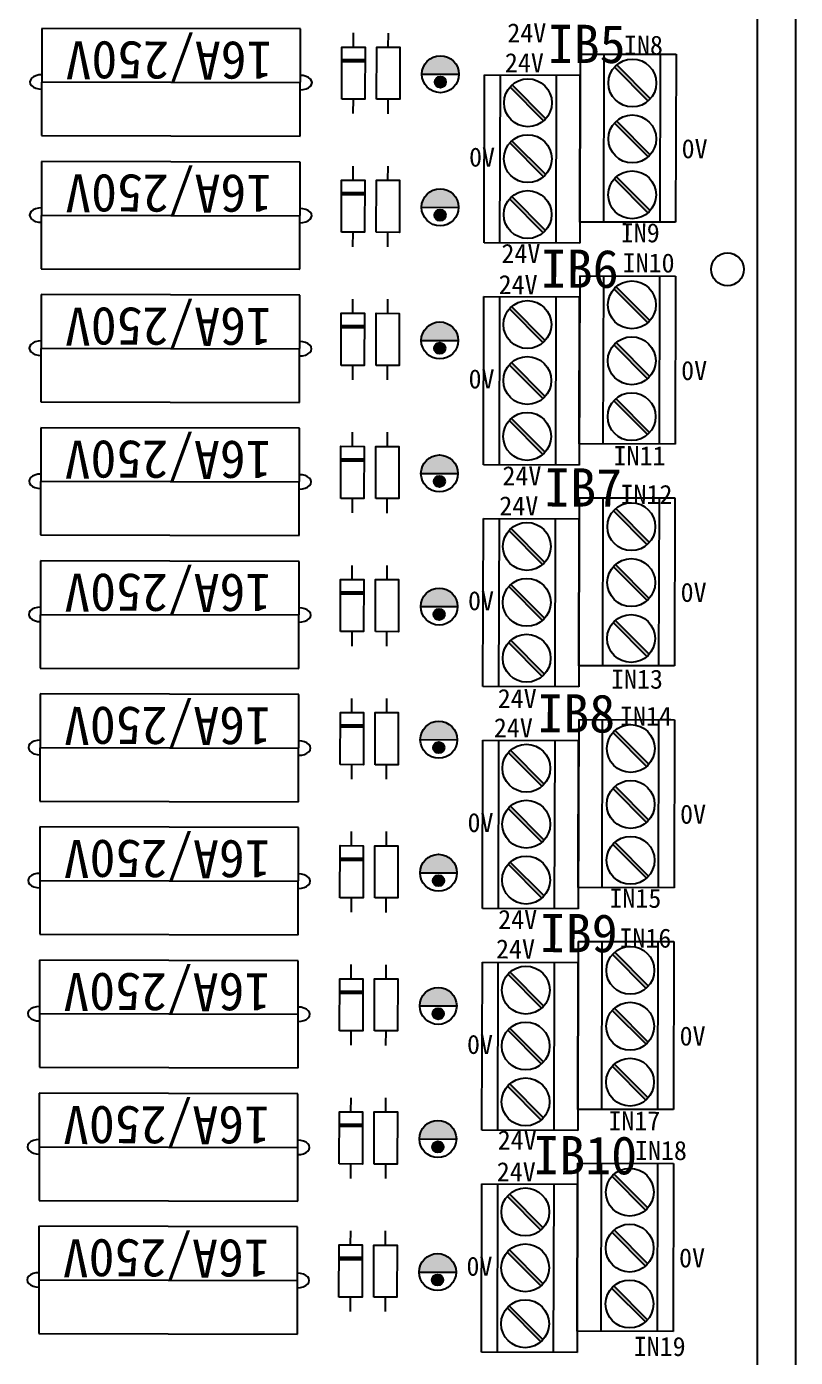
# Model space of a CAD drawing. Header units: millimetres. Extents: x 547 to 2149, y 622 to 1790.
# Drawn here: x 937.33 to 957.47, y 1670.74 to 1705.59 of the extents above; entities that cross this region are included whole.
import ezdxf

# ---------------------------------------------------------------- set-up
doc = ezdxf.new("R2010")
doc.units = ezdxf.units.MM
doc.layers.add('元器件与线路', color=7, linetype='Continuous')
doc.layers.add('英文数字标注', color=3, linetype='Continuous')
doc.styles.add('宋体', font='')
doc.styles.get('宋体').set_extended_font_data('宋体')

msp = doc.modelspace()

# ---------------------------------------------------------------- hatches: boundary and pattern name
at = {"layer": '元器件与线路'}
for points in [[(948.655, 1704.339, 0.414214), (948.172, 1704.824, 0.414214), (947.687, 1704.341)], [(948.17, 1703.987, 1), (948.171, 1704.28, 1)], [(948.647, 1700.854, 0.414214), (948.164, 1701.339, 0.414214), (947.679, 1700.856)], [(948.162, 1700.502, 1), (948.163, 1700.796, 1)], [(948.639, 1697.369, 0.414214), (948.156, 1697.854, 0.414214), (947.671, 1697.371)], [(948.154, 1697.018, 1), (948.155, 1697.311, 1)], [(948.631, 1693.884, 0.414214), (948.148, 1694.37, 0.414214), (947.663, 1693.887)], [(948.146, 1693.533, 1), (948.147, 1693.826, 1)], [(948.623, 1690.4, 0.414214), (948.14, 1690.885, 0.414214), (947.655, 1690.402)], [(948.138, 1690.048, 1), (948.138, 1690.341, 1)], [(948.614, 1686.915, 0.414214), (948.132, 1687.4, 0.414214), (947.646, 1686.917)], [(948.13, 1686.563, 1), (948.13, 1686.856, 1)], [(948.606, 1683.43, 0.414214), (948.123, 1683.915, 0.414214), (947.638, 1683.432)], [(948.121, 1683.078, 1), (948.122, 1683.372, 1)], [(948.598, 1679.945, 0.414214), (948.115, 1680.43, 0.414214), (947.63, 1679.947)], [(948.113, 1679.594, 1), (948.114, 1679.887, 1)], [(948.59, 1676.46, 0.414214), (948.107, 1676.946, 0.414214), (947.622, 1676.463)], [(948.105, 1676.109, 1), (948.106, 1676.402, 1)], [(948.582, 1672.976, 0.414214), (948.099, 1673.461, 0.414214), (947.614, 1672.978)], [(948.097, 1672.624, 1), (948.098, 1672.917, 1)]]:
    msp.add_hatch(color=5, dxfattribs=at).paths.add_polyline_path(points)
at = {"layer": '元器件与线路', "linetype": 'ByBlock', "lineweight": 25}
h = msp.add_hatch(color=4, dxfattribs=at)
h.paths.add_polyline_path([(945.591, 1704.729), (945.59, 1704.673), (945.893, 1704.673), (945.893, 1704.728)])
h.paths.add_polyline_path([(945.893, 1704.728), (945.893, 1704.673), (946.196, 1704.672), (946.196, 1704.727)])
h = msp.add_hatch(color=4, dxfattribs=at)
edge = h.paths.add_edge_path()
edge.add_arc((953.201, 1704.109), 0.627, 490.8277, 498.3805)
edge.add_line((952.732, 1704.526), (953.615, 1703.638))
edge.add_arc((953.201, 1704.109), 0.627, 311.3255, 318.8783)
edge.add_line((953.674, 1703.696), (952.791, 1704.584))
h = msp.add_hatch(color=4, dxfattribs=at)
edge = h.paths.add_edge_path()
edge.add_arc((950.465, 1703.592), 0.627, 670.8277, 678.3805)
edge.add_line((950.933, 1703.175), (950.05, 1704.063))
edge.add_arc((950.465, 1703.592), 0.627, 491.3255, 498.8783)
edge.add_line((949.992, 1704.005), (950.875, 1703.117))
h = msp.add_hatch(color=4, dxfattribs=at)
edge = h.paths.add_edge_path()
edge.add_arc((953.198, 1702.645), 0.627, 490.8277, 498.3805)
edge.add_line((952.729, 1703.062), (953.612, 1702.174))
edge.add_arc((953.198, 1702.645), 0.627, 311.3255, 318.8783)
edge.add_line((953.67, 1702.233), (952.788, 1703.12))
h = msp.add_hatch(color=4, dxfattribs=at)
edge = h.paths.add_edge_path()
edge.add_arc((950.461, 1702.128), 0.627, 670.8277, 678.3805)
edge.add_line((950.93, 1701.712), (950.047, 1702.599))
edge.add_arc((950.461, 1702.128), 0.627, 491.3255, 498.8783)
edge.add_line((949.989, 1702.541), (950.871, 1701.654))
h = msp.add_hatch(color=4, dxfattribs=at)
edge = h.paths.add_edge_path()
edge.add_arc((953.194, 1701.182), 0.627, 490.8277, 498.3805)
edge.add_line((952.725, 1701.598), (953.608, 1700.711))
edge.add_arc((953.194, 1701.182), 0.627, 311.3255, 318.8783)
edge.add_line((953.667, 1700.769), (952.784, 1701.656))
h = msp.add_hatch(color=4, dxfattribs=at)
h.paths.add_polyline_path([(945.582, 1701.244), (945.582, 1701.189), (945.885, 1701.188), (945.885, 1701.243)])
h.paths.add_polyline_path([(945.885, 1701.243), (945.885, 1701.188), (946.188, 1701.187), (946.188, 1701.242)])
h = msp.add_hatch(color=4, dxfattribs=at)
edge = h.paths.add_edge_path()
edge.add_arc((950.458, 1700.665), 0.627, 670.8277, 678.3805)
edge.add_line((950.927, 1700.248), (950.043, 1701.136))
edge.add_arc((950.458, 1700.665), 0.627, 491.3255, 498.8783)
edge.add_line((949.985, 1701.077), (950.868, 1700.19))
h = msp.add_hatch(color=4, dxfattribs=at)
edge = h.paths.add_edge_path()
edge.add_arc((953.188, 1698.301), 0.627, 490.8277, 498.3805)
edge.add_line((952.719, 1698.718), (953.602, 1697.83))
edge.add_arc((953.188, 1698.301), 0.627, 311.3255, 318.8783)
edge.add_line((953.66, 1697.888), (952.777, 1698.776))
h = msp.add_hatch(color=4, dxfattribs=at)
edge = h.paths.add_edge_path()
edge.add_arc((950.451, 1697.784), 0.627, 670.8277, 678.3805)
edge.add_line((950.92, 1697.367), (950.037, 1698.255))
edge.add_arc((950.451, 1697.784), 0.627, 491.3255, 498.8783)
edge.add_line((949.978, 1698.197), (950.861, 1697.309))
h = msp.add_hatch(color=4, dxfattribs=at)
h.paths.add_polyline_path([(945.574, 1697.759), (945.574, 1697.704), (945.877, 1697.703), (945.877, 1697.758)])
h.paths.add_polyline_path([(945.877, 1697.758), (945.877, 1697.703), (946.18, 1697.702), (946.18, 1697.758)])
h = msp.add_hatch(color=4, dxfattribs=at)
edge = h.paths.add_edge_path()
edge.add_arc((953.184, 1696.837), 0.627, 490.8277, 498.3805)
edge.add_line((952.715, 1697.254), (953.598, 1696.366))
edge.add_arc((953.184, 1696.837), 0.627, 311.3255, 318.8783)
edge.add_line((953.657, 1696.425), (952.774, 1697.312))
h = msp.add_hatch(color=4, dxfattribs=at)
edge = h.paths.add_edge_path()
edge.add_arc((950.448, 1696.32), 0.627, 670.8277, 678.3805)
edge.add_line((950.916, 1695.904), (950.033, 1696.791))
edge.add_arc((950.448, 1696.32), 0.627, 491.3255, 498.8783)
edge.add_line((949.975, 1696.733), (950.858, 1695.846))
h = msp.add_hatch(color=4, dxfattribs=at)
edge = h.paths.add_edge_path()
edge.add_arc((953.181, 1695.374), 0.627, 490.8277, 498.3805)
edge.add_line((952.712, 1695.79), (953.595, 1694.903))
edge.add_arc((953.181, 1695.374), 0.627, 311.3255, 318.8783)
edge.add_line((953.653, 1694.961), (952.771, 1695.848))
h = msp.add_hatch(color=4, dxfattribs=at)
edge = h.paths.add_edge_path()
edge.add_arc((950.444, 1694.857), 0.627, 670.8277, 678.3805)
edge.add_line((950.913, 1694.44), (950.03, 1695.328))
edge.add_arc((950.444, 1694.857), 0.627, 491.3255, 498.8783)
edge.add_line((949.972, 1695.269), (950.854, 1694.382))
h = msp.add_hatch(color=4, dxfattribs=at)
h.paths.add_polyline_path([(945.566, 1694.274), (945.566, 1694.219), (945.869, 1694.218), (945.869, 1694.274)])
h.paths.add_polyline_path([(945.869, 1694.274), (945.869, 1694.218), (946.172, 1694.218), (946.172, 1694.273)])
h = msp.add_hatch(color=4, dxfattribs=at)
edge = h.paths.add_edge_path()
edge.add_arc((953.174, 1692.493), 0.627, 490.8277, 498.3805)
edge.add_line((952.705, 1692.91), (953.588, 1692.022))
edge.add_arc((953.174, 1692.493), 0.627, 311.3255, 318.8783)
edge.add_line((953.646, 1692.08), (952.764, 1692.968))
h = msp.add_hatch(color=4, dxfattribs=at)
edge = h.paths.add_edge_path()
edge.add_arc((950.437, 1691.976), 0.627, 670.8277, 678.3805)
edge.add_line((950.906, 1691.559), (950.023, 1692.447))
edge.add_arc((950.437, 1691.976), 0.627, 491.3255, 498.8783)
edge.add_line((949.965, 1692.389), (950.847, 1691.501))
h = msp.add_hatch(color=4, dxfattribs=at)
edge = h.paths.add_edge_path()
edge.add_arc((953.171, 1691.029), 0.627, 490.8277, 498.3805)
edge.add_line((952.702, 1691.446), (953.585, 1690.558))
edge.add_arc((953.171, 1691.029), 0.627, 311.3255, 318.8783)
edge.add_line((953.643, 1690.617), (952.76, 1691.504))
h = msp.add_hatch(color=4, dxfattribs=at)
edge = h.paths.add_edge_path()
edge.add_arc((950.434, 1690.512), 0.627, 670.8277, 678.3805)
edge.add_line((950.903, 1690.096), (950.02, 1690.983))
edge.add_arc((950.434, 1690.512), 0.627, 491.3255, 498.8783)
edge.add_line((949.961, 1690.925), (950.844, 1690.038))
h = msp.add_hatch(color=4, dxfattribs=at)
h.paths.add_polyline_path([(945.558, 1690.789), (945.558, 1690.734), (945.861, 1690.734), (945.861, 1690.789)])
h.paths.add_polyline_path([(945.861, 1690.789), (945.861, 1690.734), (946.164, 1690.733), (946.164, 1690.788)])
h = msp.add_hatch(color=4, dxfattribs=at)
edge = h.paths.add_edge_path()
edge.add_arc((953.167, 1689.566), 0.627, 490.8277, 498.3805)
edge.add_line((952.698, 1689.982), (953.581, 1689.095))
edge.add_arc((953.167, 1689.566), 0.627, 311.3255, 318.8783)
edge.add_line((953.64, 1689.153), (952.757, 1690.04))
h = msp.add_hatch(color=4, dxfattribs=at)
edge = h.paths.add_edge_path()
edge.add_arc((950.431, 1689.049), 0.627, 670.8277, 678.3805)
edge.add_line((950.899, 1688.632), (950.016, 1689.52))
edge.add_arc((950.431, 1689.049), 0.627, 491.3255, 498.8783)
edge.add_line((949.958, 1689.461), (950.841, 1688.574))
h = msp.add_hatch(color=4, dxfattribs=at)
h.paths.add_polyline_path([(945.55, 1687.305), (945.55, 1687.25), (945.853, 1687.249), (945.853, 1687.304)])
h.paths.add_polyline_path([(945.853, 1687.304), (945.853, 1687.249), (946.156, 1687.248), (946.156, 1687.303)])
h = msp.add_hatch(color=4, dxfattribs=at)
edge = h.paths.add_edge_path()
edge.add_arc((953.16, 1686.685), 0.627, 490.8277, 498.3805)
edge.add_line((952.691, 1687.102), (953.575, 1686.214))
edge.add_arc((953.16, 1686.685), 0.627, 311.3255, 318.8783)
edge.add_line((953.633, 1686.272), (952.75, 1687.16))
h = msp.add_hatch(color=4, dxfattribs=at)
edge = h.paths.add_edge_path()
edge.add_arc((950.424, 1686.168), 0.627, 670.8277, 678.3805)
edge.add_line((950.893, 1685.751), (950.01, 1686.639))
edge.add_arc((950.424, 1686.168), 0.627, 491.3255, 498.8783)
edge.add_line((949.951, 1686.581), (950.834, 1685.693))
h = msp.add_hatch(color=4, dxfattribs=at)
edge = h.paths.add_edge_path()
edge.add_arc((953.157, 1685.221), 0.627, 490.8277, 498.3805)
edge.add_line((952.688, 1685.638), (953.571, 1684.75))
edge.add_arc((953.157, 1685.221), 0.627, 311.3255, 318.8783)
edge.add_line((953.629, 1684.809), (952.747, 1685.696))
h = msp.add_hatch(color=4, dxfattribs=at)
edge = h.paths.add_edge_path()
edge.add_arc((950.42, 1684.704), 0.627, 670.8277, 678.3805)
edge.add_line((950.889, 1684.288), (950.006, 1685.175))
edge.add_arc((950.42, 1684.704), 0.627, 491.3255, 498.8783)
edge.add_line((949.948, 1685.117), (950.83, 1684.23))
h = msp.add_hatch(color=4, dxfattribs=at)
edge = h.paths.add_edge_path()
edge.add_arc((953.154, 1683.758), 0.627, 490.8277, 498.3805)
edge.add_line((952.685, 1684.174), (953.568, 1683.287))
edge.add_arc((953.154, 1683.758), 0.627, 311.3255, 318.8783)
edge.add_line((953.626, 1683.345), (952.743, 1684.232))
h = msp.add_hatch(color=4, dxfattribs=at)
h.paths.add_polyline_path([(945.542, 1683.82), (945.542, 1683.765), (945.844, 1683.764), (945.845, 1683.819)])
h.paths.add_polyline_path([(945.845, 1683.819), (945.844, 1683.764), (946.147, 1683.763), (946.147, 1683.818)])
h = msp.add_hatch(color=4, dxfattribs=at)
edge = h.paths.add_edge_path()
edge.add_arc((950.417, 1683.241), 0.627, 670.8277, 678.3805)
edge.add_line((950.886, 1682.824), (950.003, 1683.712))
edge.add_arc((950.417, 1683.241), 0.627, 491.3255, 498.8783)
edge.add_line((949.944, 1683.653), (950.827, 1682.766))
h = msp.add_hatch(color=4, dxfattribs=at)
edge = h.paths.add_edge_path()
edge.add_arc((953.147, 1680.877), 0.627, 490.8277, 498.3805)
edge.add_line((952.678, 1681.294), (953.561, 1680.406))
edge.add_arc((953.147, 1680.877), 0.627, 311.3255, 318.8783)
edge.add_line((953.619, 1680.464), (952.737, 1681.352))
h = msp.add_hatch(color=4, dxfattribs=at)
edge = h.paths.add_edge_path()
edge.add_arc((950.41, 1680.36), 0.627, 670.8277, 678.3805)
edge.add_line((950.879, 1679.943), (949.996, 1680.831))
edge.add_arc((950.41, 1680.36), 0.627, 491.3255, 498.8783)
edge.add_line((949.938, 1680.773), (950.82, 1679.885))
h = msp.add_hatch(color=4, dxfattribs=at)
h.paths.add_polyline_path([(945.533, 1680.335), (945.533, 1680.28), (945.836, 1680.279), (945.836, 1680.334)])
h.paths.add_polyline_path([(945.836, 1680.334), (945.836, 1680.279), (946.139, 1680.279), (946.139, 1680.334)])
h = msp.add_hatch(color=4, dxfattribs=at)
edge = h.paths.add_edge_path()
edge.add_arc((953.143, 1679.413), 0.627, 490.8277, 498.3805)
edge.add_line((952.674, 1679.83), (953.558, 1678.942))
edge.add_arc((953.143, 1679.413), 0.627, 311.3255, 318.8783)
edge.add_line((953.616, 1679.001), (952.733, 1679.888))
h = msp.add_hatch(color=4, dxfattribs=at)
edge = h.paths.add_edge_path()
edge.add_arc((950.407, 1678.896), 0.627, 670.8277, 678.3805)
edge.add_line((950.876, 1678.48), (949.993, 1679.367))
edge.add_arc((950.407, 1678.896), 0.627, 491.3255, 498.8783)
edge.add_line((949.934, 1679.309), (950.817, 1678.422))
h = msp.add_hatch(color=4, dxfattribs=at)
edge = h.paths.add_edge_path()
edge.add_arc((953.14, 1677.95), 0.627, 490.8277, 498.3805)
edge.add_line((952.671, 1678.366), (953.554, 1677.479))
edge.add_arc((953.14, 1677.95), 0.627, 311.3255, 318.8783)
edge.add_line((953.612, 1677.537), (952.73, 1678.424))
h = msp.add_hatch(color=4, dxfattribs=at)
edge = h.paths.add_edge_path()
edge.add_arc((950.403, 1677.433), 0.627, 670.8277, 678.3805)
edge.add_line((950.872, 1677.016), (949.989, 1677.904))
edge.add_arc((950.403, 1677.433), 0.627, 491.3255, 498.8783)
edge.add_line((949.931, 1677.845), (950.813, 1676.958))
h = msp.add_hatch(color=4, dxfattribs=at)
h.paths.add_polyline_path([(945.525, 1676.85), (945.525, 1676.795), (945.828, 1676.794), (945.828, 1676.85)])
h.paths.add_polyline_path([(945.828, 1676.85), (945.828, 1676.794), (946.131, 1676.794), (946.131, 1676.849)])
h = msp.add_hatch(color=4, dxfattribs=at)
edge = h.paths.add_edge_path()
edge.add_arc((953.133, 1675.069), 0.627, 490.8277, 498.3805)
edge.add_line((952.664, 1675.486), (953.547, 1674.598))
edge.add_arc((953.133, 1675.069), 0.627, 311.3255, 318.8783)
edge.add_line((953.606, 1674.657), (952.723, 1675.544))
h = msp.add_hatch(color=4, dxfattribs=at)
edge = h.paths.add_edge_path()
edge.add_arc((950.397, 1674.552), 0.627, 670.8277, 678.3805)
edge.add_line((950.866, 1674.135), (949.982, 1675.023))
edge.add_arc((950.397, 1674.552), 0.627, 491.3255, 498.8783)
edge.add_line((949.924, 1674.965), (950.807, 1674.077))
h = msp.add_hatch(color=4, dxfattribs=at)
edge = h.paths.add_edge_path()
edge.add_arc((953.13, 1673.605), 0.627, 490.8277, 498.3805)
edge.add_line((952.661, 1674.022), (953.544, 1673.134))
edge.add_arc((953.13, 1673.605), 0.627, 311.3255, 318.8783)
edge.add_line((953.602, 1673.193), (952.72, 1674.08))
h = msp.add_hatch(color=4, dxfattribs=at)
edge = h.paths.add_edge_path()
edge.add_arc((950.393, 1673.088), 0.627, 670.8277, 678.3805)
edge.add_line((950.862, 1672.672), (949.979, 1673.56))
edge.add_arc((950.393, 1673.088), 0.627, 491.3255, 498.8783)
edge.add_line((949.921, 1673.501), (950.803, 1672.614))
h = msp.add_hatch(color=4, dxfattribs=at)
h.paths.add_polyline_path([(945.517, 1673.366), (945.517, 1673.31), (945.82, 1673.31), (945.82, 1673.365)])
h.paths.add_polyline_path([(945.82, 1673.365), (945.82, 1673.31), (946.123, 1673.309), (946.123, 1673.364)])
h = msp.add_hatch(color=4, dxfattribs=at)
edge = h.paths.add_edge_path()
edge.add_arc((953.126, 1672.142), 0.627, 490.8277, 498.3805)
edge.add_line((952.657, 1672.558), (953.541, 1671.671))
edge.add_arc((953.126, 1672.142), 0.627, 311.3255, 318.8783)
edge.add_line((953.599, 1671.729), (952.716, 1672.616))
h = msp.add_hatch(color=4, dxfattribs=at)
edge = h.paths.add_edge_path()
edge.add_arc((950.39, 1671.625), 0.627, 670.8277, 678.3805)
edge.add_line((950.859, 1671.208), (949.976, 1672.096))
edge.add_arc((950.39, 1671.625), 0.627, 491.3255, 498.8783)
edge.add_line((949.917, 1672.037), (950.8, 1671.15))

# ---------------------------------------------------------------- linework, layer by layer
at = {"layer": '元器件与线路'}
for p, q in [((956.471, 1745.915), (956.471, 1668.415)), ((957.471, 1745.915), (957.471, 1668.415)), ((944.505, 1705.524), (937.729, 1705.54)), ((937.726, 1704.136), (944.502, 1704.12)), ((937.723, 1702.733), (944.499, 1702.717)), ((944.497, 1702.039), (937.721, 1702.055)), ((937.718, 1700.651), (944.494, 1700.636)), ((937.715, 1699.248), (944.491, 1699.232)), ((944.489, 1698.554), (937.713, 1698.57)), ((937.71, 1697.167), (944.486, 1697.151)), ((937.706, 1695.763), (944.482, 1695.747)), ((944.481, 1695.07), (937.705, 1695.085)), ((937.702, 1693.682), (944.478, 1693.666)), ((937.698, 1692.278), (944.474, 1692.262)), ((944.473, 1691.585), (937.697, 1691.601)), ((937.693, 1690.197), (944.469, 1690.181)), ((937.69, 1688.793), (944.466, 1688.778)), ((944.465, 1688.1), (937.689, 1688.116)), ((937.685, 1686.712), (944.461, 1686.696)), ((937.682, 1685.309), (944.458, 1685.293)), ((944.456, 1684.615), (937.68, 1684.631)), ((937.677, 1683.227), (944.453, 1683.212)), ((937.674, 1681.824), (944.45, 1681.808)), ((944.448, 1681.13), (937.672, 1681.146)), ((937.669, 1679.743), (944.445, 1679.727)), ((937.666, 1678.339), (944.442, 1678.323)), ((944.44, 1677.646), (937.664, 1677.661)), ((937.661, 1676.258), (944.437, 1676.242)), ((937.658, 1674.854), (944.434, 1674.838)), ((944.432, 1674.161), (937.656, 1674.177)), ((937.653, 1672.773), (944.429, 1672.757)), ((937.649, 1671.37), (944.425, 1671.354))]:
    msp.add_line(p, q, dxfattribs=at)
at = {"layer": '元器件与线路', "color": 7}
for p, q in [((937.729, 1705.54), (937.723, 1702.733)), ((944.499, 1702.717), (944.505, 1705.524)), ((947.687, 1704.341), (948.655, 1704.339)), ((937.721, 1702.055), (937.715, 1699.248)), ((944.491, 1699.232), (944.497, 1702.039)), ((947.679, 1700.856), (948.647, 1700.854)), ((937.713, 1698.57), (937.706, 1695.763)), ((944.482, 1695.747), (944.489, 1698.554)), ((947.671, 1697.371), (948.639, 1697.369)), ((937.705, 1695.085), (937.698, 1692.278)), ((944.474, 1692.262), (944.481, 1695.07)), ((947.663, 1693.887), (948.631, 1693.884)), ((937.697, 1691.601), (937.69, 1688.793)), ((944.466, 1688.778), (944.473, 1691.585)), ((947.655, 1690.402), (948.623, 1690.4)), ((937.689, 1688.116), (937.682, 1685.309)), ((944.458, 1685.293), (944.465, 1688.1)), ((947.646, 1686.917), (948.614, 1686.915)), ((937.68, 1684.631), (937.674, 1681.824)), ((944.45, 1681.808), (944.456, 1684.615)), ((947.638, 1683.432), (948.606, 1683.43)), ((937.672, 1681.146), (937.666, 1678.339)), ((944.442, 1678.323), (944.448, 1681.13)), ((947.63, 1679.947), (948.598, 1679.945)), ((937.664, 1677.661), (937.658, 1674.854)), ((944.434, 1674.838), (944.44, 1677.646)), ((947.622, 1676.463), (948.59, 1676.46)), ((937.656, 1674.177), (937.649, 1671.37)), ((944.425, 1671.354), (944.432, 1674.161)), ((947.614, 1672.978), (948.582, 1672.976))]:
    msp.add_line(p, q, dxfattribs=at)
at = {"layer": '元器件与线路', "color": 4, "linetype": 'ByBlock', "lineweight": 25}
for p, q in [((945.894, 1705.051), (945.895, 1705.42)), ((946.807, 1705.048), (946.808, 1705.418)), ((945.591, 1704.729), (946.196, 1704.727)), ((952.732, 1704.526), (953.615, 1703.638)), ((952.791, 1704.584), (953.674, 1703.696)), ((950.875, 1703.117), (949.992, 1704.005)), ((950.933, 1703.175), (950.05, 1704.063)), ((945.89, 1703.307), (945.891, 1703.686)), ((946.803, 1703.305), (946.804, 1703.684)), ((952.788, 1703.12), (953.67, 1702.233)), ((952.729, 1703.062), (953.612, 1702.174)), ((950.871, 1701.654), (949.989, 1702.541)), ((950.93, 1701.712), (950.047, 1702.599)), ((945.886, 1701.566), (945.887, 1701.935)), ((946.799, 1701.564), (946.8, 1701.933)), ((952.725, 1701.598), (953.608, 1700.711)), ((952.784, 1701.656), (953.667, 1700.769)), ((945.582, 1701.244), (946.188, 1701.242)), ((950.868, 1700.19), (949.985, 1701.077)), ((950.927, 1700.248), (950.043, 1701.136)), ((945.882, 1699.822), (945.883, 1700.201)), ((946.795, 1699.82), (946.796, 1700.199)), ((952.719, 1698.718), (953.602, 1697.83)), ((952.777, 1698.776), (953.66, 1697.888)), ((945.878, 1698.081), (945.879, 1698.451)), ((946.791, 1698.079), (946.792, 1698.448)), ((950.861, 1697.309), (949.978, 1698.197)), ((950.92, 1697.367), (950.037, 1698.255)), ((945.574, 1697.759), (946.18, 1697.758)), ((952.715, 1697.254), (953.598, 1696.366)), ((952.774, 1697.312), (953.657, 1696.425)), ((945.874, 1696.338), (945.875, 1696.717)), ((946.787, 1696.336), (946.788, 1696.714)), ((950.858, 1695.846), (949.975, 1696.733)), ((950.916, 1695.904), (950.033, 1696.791)), ((952.712, 1695.79), (953.595, 1694.903)), ((952.771, 1695.848), (953.653, 1694.961)), ((950.854, 1694.382), (949.972, 1695.269)), ((950.913, 1694.44), (950.03, 1695.328)), ((945.87, 1694.596), (945.871, 1694.966)), ((946.783, 1694.594), (946.784, 1694.964)), ((945.566, 1694.274), (946.172, 1694.273)), ((945.866, 1692.853), (945.867, 1693.232)), ((946.779, 1692.851), (946.78, 1693.23)), ((952.764, 1692.968), (953.646, 1692.08)), ((952.705, 1692.91), (953.588, 1692.022)), ((950.847, 1691.501), (949.965, 1692.389)), ((950.906, 1691.559), (950.023, 1692.447)), ((945.862, 1691.111), (945.862, 1691.481)), ((946.775, 1691.109), (946.776, 1691.479)), ((952.702, 1691.446), (953.585, 1690.558)), ((952.76, 1691.504), (953.643, 1690.617)), ((950.844, 1690.038), (949.961, 1690.925)), ((950.903, 1690.096), (950.02, 1690.983)), ((945.558, 1690.789), (946.164, 1690.788)), ((952.698, 1689.982), (953.581, 1689.095)), ((952.757, 1690.04), (953.64, 1689.153)), ((945.858, 1689.368), (945.858, 1689.747)), ((946.771, 1689.366), (946.771, 1689.745)), ((950.899, 1688.632), (950.016, 1689.52)), ((950.841, 1688.574), (949.958, 1689.461)), ((945.853, 1687.627), (945.854, 1687.996)), ((946.767, 1687.624), (946.767, 1687.994)), ((945.55, 1687.305), (946.156, 1687.303)), ((952.691, 1687.102), (953.575, 1686.214)), ((952.75, 1687.16), (953.633, 1686.272)), ((950.834, 1685.693), (949.951, 1686.581)), ((950.893, 1685.751), (950.01, 1686.639)), ((945.849, 1685.883), (945.85, 1686.262)), ((946.762, 1685.881), (946.763, 1686.26)), ((952.747, 1685.696), (953.629, 1684.809)), ((952.688, 1685.638), (953.571, 1684.75)), ((950.83, 1684.23), (949.948, 1685.117)), ((950.889, 1684.288), (950.006, 1685.175)), ((945.845, 1684.142), (945.846, 1684.511)), ((946.758, 1684.14), (946.759, 1684.509)), ((952.685, 1684.174), (953.568, 1683.287)), ((952.743, 1684.232), (953.626, 1683.345)), ((945.542, 1683.82), (946.147, 1683.818)), ((950.827, 1682.766), (949.944, 1683.653)), ((950.886, 1682.824), (950.003, 1683.712)), ((945.841, 1682.398), (945.842, 1682.777)), ((946.754, 1682.396), (946.755, 1682.775)), ((952.678, 1681.294), (953.561, 1680.406)), ((952.737, 1681.352), (953.619, 1680.464)), ((945.837, 1680.657), (945.838, 1681.027)), ((946.75, 1680.655), (946.751, 1681.024)), ((950.82, 1679.885), (949.938, 1680.773)), ((950.879, 1679.943), (949.996, 1680.831)), ((945.533, 1680.335), (946.139, 1680.334)), ((952.674, 1679.83), (953.558, 1678.942)), ((952.733, 1679.888), (953.616, 1679.001)), ((945.833, 1678.914), (945.834, 1679.293)), ((946.746, 1678.912), (946.747, 1679.291)), ((950.817, 1678.422), (949.934, 1679.309)), ((950.876, 1678.48), (949.993, 1679.367)), ((952.671, 1678.366), (953.554, 1677.479)), ((952.73, 1678.424), (953.612, 1677.537)), ((950.813, 1676.958), (949.931, 1677.845)), ((950.872, 1677.016), (949.989, 1677.904)), ((945.829, 1677.172), (945.83, 1677.542)), ((946.742, 1677.17), (946.743, 1677.54)), ((945.525, 1676.85), (946.131, 1676.849)), ((945.825, 1675.429), (945.826, 1675.808)), ((946.738, 1675.427), (946.739, 1675.806)), ((952.664, 1675.486), (953.547, 1674.598)), ((952.723, 1675.544), (953.606, 1674.657)), ((950.807, 1674.077), (949.924, 1674.965)), ((950.866, 1674.135), (949.982, 1675.023)), ((945.821, 1673.687), (945.822, 1674.057)), ((946.734, 1673.685), (946.735, 1674.055)), ((952.661, 1674.022), (953.544, 1673.134)), ((952.72, 1674.08), (953.602, 1673.193)), ((950.803, 1672.614), (949.921, 1673.501)), ((950.862, 1672.672), (949.979, 1673.56)), ((945.517, 1673.366), (946.123, 1673.364)), ((952.657, 1672.558), (953.541, 1671.671)), ((952.716, 1672.616), (953.599, 1671.729)), ((945.817, 1671.944), (945.818, 1672.323)), ((946.73, 1671.942), (946.731, 1672.321)), ((950.859, 1671.208), (949.976, 1672.096)), ((950.8, 1671.15), (949.917, 1672.037))]:
    msp.add_line(p, q, dxfattribs=at)
at = {"layer": '元器件与线路', "color": 4}
for p, q in [((951.835, 1704.868), (951.824, 1699.915)), ((951.835, 1704.868), (954.344, 1704.863)), ((952.452, 1700.467), (952.462, 1704.867)), ((953.926, 1704.863), (953.916, 1700.463)), ((954.344, 1704.863), (954.334, 1700.462)), ((949.315, 1699.921), (949.325, 1704.324)), ((949.325, 1704.324), (951.834, 1704.318)), ((949.733, 1699.92), (949.743, 1704.323)), ((951.207, 1704.319), (951.196, 1699.916)), ((951.825, 1700.468), (951.834, 1704.318)), ((954.334, 1700.462), (951.825, 1700.468)), ((951.824, 1699.915), (949.315, 1699.921)), ((951.822, 1699.06), (951.81, 1694.107)), ((951.822, 1699.06), (954.331, 1699.055)), ((952.439, 1694.659), (952.449, 1699.059)), ((953.912, 1699.056), (953.902, 1694.655)), ((954.331, 1699.055), (954.32, 1694.654)), ((949.301, 1694.113), (949.311, 1698.516)), ((949.311, 1698.516), (951.82, 1698.51)), ((949.719, 1694.112), (949.729, 1698.515)), ((951.193, 1698.511), (951.183, 1694.108)), ((951.811, 1694.66), (951.82, 1698.51)), ((954.32, 1694.654), (951.811, 1694.66)), ((951.81, 1694.107), (949.301, 1694.113)), ((951.808, 1693.252), (951.796, 1688.299)), ((951.808, 1693.252), (954.317, 1693.247)), ((952.425, 1688.851), (952.435, 1693.251)), ((953.899, 1693.248), (953.889, 1688.847)), ((954.317, 1693.247), (954.307, 1688.846)), ((949.287, 1688.305), (949.298, 1692.708)), ((949.298, 1692.708), (951.807, 1692.702)), ((949.706, 1688.304), (949.716, 1692.707)), ((951.179, 1692.703), (951.169, 1688.3)), ((951.798, 1688.852), (951.807, 1692.702)), ((954.307, 1688.846), (951.798, 1688.852)), ((951.796, 1688.299), (949.287, 1688.305)), ((951.794, 1687.444), (951.783, 1682.491)), ((951.794, 1687.444), (954.304, 1687.439)), ((952.411, 1683.043), (952.422, 1687.443)), ((953.885, 1687.44), (953.875, 1683.039)), ((954.304, 1687.439), (954.293, 1683.038)), ((949.274, 1682.497), (949.284, 1686.9)), ((949.284, 1686.9), (951.793, 1686.894)), ((949.692, 1682.496), (949.702, 1686.899)), ((951.166, 1686.895), (951.156, 1682.492)), ((951.784, 1683.044), (951.793, 1686.894)), ((954.293, 1683.038), (951.784, 1683.044)), ((951.783, 1682.491), (949.274, 1682.497)), ((951.781, 1681.636), (951.769, 1676.683)), ((951.781, 1681.636), (954.29, 1681.631)), ((952.398, 1677.235), (952.408, 1681.635)), ((953.872, 1681.632), (953.861, 1677.231)), ((954.29, 1681.631), (954.28, 1677.23)), ((949.26, 1676.689), (949.271, 1681.092)), ((949.271, 1681.092), (951.78, 1681.086)), ((949.678, 1676.688), (949.689, 1681.091)), ((951.152, 1681.087), (951.142, 1676.684)), ((951.771, 1677.236), (951.78, 1681.086)), ((954.28, 1677.23), (951.771, 1677.236)), ((951.769, 1676.683), (949.26, 1676.689)), ((951.767, 1675.828), (951.756, 1670.875)), ((951.767, 1675.828), (954.276, 1675.823)), ((952.384, 1671.427), (952.395, 1675.827)), ((953.858, 1675.824), (953.848, 1671.423)), ((954.276, 1675.823), (954.266, 1671.422)), ((949.247, 1670.881), (949.257, 1675.284)), ((949.257, 1675.284), (951.766, 1675.278)), ((949.665, 1670.88), (949.675, 1675.283)), ((951.139, 1675.279), (951.128, 1670.876)), ((951.757, 1671.428), (951.766, 1675.278)), ((954.266, 1671.422), (951.757, 1671.428)), ((951.756, 1670.875), (949.247, 1670.881))]:
    msp.add_line(p, q, dxfattribs=at)
at = {"layer": '元器件与线路', "color": 4, "linetype": 'ByBlock', "lineweight": 25}
for points in [[(945.588, 1703.687), (945.591, 1705.051), (946.197, 1705.05), (946.194, 1703.686)], [(946.501, 1703.685), (946.504, 1705.049), (947.11, 1705.048), (947.107, 1703.683)], [(945.59, 1704.673), (945.59, 1704.673), (946.196, 1704.672), (946.196, 1704.672)], [(945.58, 1700.202), (945.583, 1701.566), (946.189, 1701.565), (946.186, 1700.201)], [(946.493, 1700.2), (946.496, 1701.564), (947.102, 1701.563), (947.099, 1700.199)], [(945.582, 1701.189), (945.582, 1701.189), (946.188, 1701.187), (946.188, 1701.187)], [(945.572, 1696.717), (945.575, 1698.082), (946.181, 1698.08), (946.178, 1696.716)], [(946.485, 1696.715), (946.488, 1698.08), (947.094, 1698.078), (947.091, 1696.714)], [(945.574, 1697.704), (945.574, 1697.704), (946.18, 1697.702), (946.18, 1697.702)], [(945.564, 1693.233), (945.567, 1694.597), (946.173, 1694.595), (946.169, 1693.231)], [(946.477, 1693.23), (946.48, 1694.595), (947.086, 1694.593), (947.083, 1693.229)], [(945.566, 1694.219), (945.566, 1694.219), (946.172, 1694.218), (946.172, 1694.218)], [(945.555, 1689.748), (945.559, 1691.112), (946.165, 1691.111), (946.161, 1689.746)], [(946.469, 1689.746), (946.472, 1691.11), (947.078, 1691.109), (947.074, 1689.744)], [(945.558, 1690.734), (945.558, 1690.734), (946.164, 1690.733), (946.164, 1690.733)], [(945.547, 1686.263), (945.551, 1687.627), (946.156, 1687.626), (946.153, 1686.262)], [(946.46, 1686.261), (946.464, 1687.625), (947.069, 1687.624), (947.066, 1686.259)], [(945.55, 1687.25), (945.55, 1687.25), (946.156, 1687.248), (946.156, 1687.248)], [(945.539, 1682.778), (945.542, 1684.143), (946.148, 1684.141), (946.145, 1682.777)], [(946.452, 1682.776), (946.455, 1684.14), (947.061, 1684.139), (947.058, 1682.775)], [(945.542, 1683.765), (945.542, 1683.765), (946.147, 1683.763), (946.147, 1683.763)], [(945.531, 1679.293), (945.534, 1680.658), (946.14, 1680.656), (946.137, 1679.292)], [(946.444, 1679.291), (946.447, 1680.656), (947.053, 1680.654), (947.05, 1679.29)], [(945.533, 1680.28), (945.533, 1680.28), (946.139, 1680.279), (946.139, 1680.279)], [(945.523, 1675.809), (945.526, 1677.173), (946.132, 1677.172), (946.129, 1675.807)], [(946.436, 1675.806), (946.439, 1677.171), (947.045, 1677.169), (947.042, 1675.805)], [(945.525, 1676.795), (945.525, 1676.795), (946.131, 1676.794), (946.131, 1676.794)], [(945.515, 1672.324), (945.518, 1673.688), (946.124, 1673.687), (946.121, 1672.322)], [(946.428, 1672.322), (946.431, 1673.686), (947.037, 1673.685), (947.034, 1672.32)], [(945.517, 1673.31), (945.517, 1673.31), (946.123, 1673.309), (946.123, 1673.309)]]:
    msp.add_lwpolyline(points, close=True, dxfattribs=at)
at = {"layer": '元器件与线路', "color": 7}
for centre in [(948.171, 1704.34), (948.163, 1700.855), (948.155, 1697.37), (948.147, 1693.886), (948.139, 1690.401), (948.13, 1686.916), (948.122, 1683.431), (948.114, 1679.946), (948.106, 1676.462), (948.098, 1672.977)]:
    msp.add_circle(centre, 0.484, dxfattribs=at)
at = {"layer": '元器件与线路', "color": 4, "linetype": 'ByBlock', "lineweight": 25}
for centre in [(953.201, 1704.109), (950.465, 1703.592), (953.198, 1702.645), (950.461, 1702.128), (953.194, 1701.182), (950.458, 1700.665), (953.188, 1698.301), (950.451, 1697.784), (953.184, 1696.837), (950.448, 1696.32), (953.181, 1695.374), (950.444, 1694.857), (953.174, 1692.493), (950.437, 1691.976), (953.171, 1691.029), (950.434, 1690.512), (953.167, 1689.566), (950.431, 1689.049), (953.16, 1686.685), (950.424, 1686.168), (953.157, 1685.221), (950.42, 1684.704), (953.154, 1683.758), (950.417, 1683.241), (953.147, 1680.877), (950.41, 1680.36), (953.143, 1679.413), (950.407, 1678.896), (953.14, 1677.95), (950.403, 1677.433), (953.133, 1675.069), (950.397, 1674.552), (953.13, 1673.605), (950.393, 1673.088), (953.126, 1672.142), (950.39, 1671.625)]:
    msp.add_circle(centre, 0.627, dxfattribs=at)
at = {"layer": '元器件与线路'}
for centre, radius in [((948.171, 1704.134), 0.147), ((948.163, 1700.649), 0.147), ((955.692, 1699.231), 0.43), ((948.154, 1697.164), 0.147), ((948.146, 1693.679), 0.147), ((948.138, 1690.195), 0.147), ((948.13, 1686.71), 0.147), ((948.122, 1683.225), 0.147), ((948.114, 1679.74), 0.147), ((948.106, 1676.255), 0.147), ((948.097, 1672.771), 0.147)]:
    msp.add_circle(centre, radius, dxfattribs=at)
at = {"layer": '元器件与线路', "color": 7, "linetype": 'ByBlock', "lineweight": 25}
for centre, major_axis in [((937.726, 1704.136), (-0.307, 0.001)), ((944.502, 1704.12), (0.307, -0.001)), ((937.718, 1700.651), (-0.307, 0.001)), ((944.494, 1700.636), (0.307, -0.001)), ((937.71, 1697.166), (-0.307, 0.001)), ((944.486, 1697.151), (0.307, -0.001)), ((937.702, 1693.681), (-0.307, 0.001)), ((944.478, 1693.666), (0.307, -0.001)), ((937.693, 1690.197), (-0.307, 0.001)), ((944.469, 1690.181), (0.307, -0.001)), ((937.685, 1686.712), (-0.307, 0.001)), ((944.461, 1686.696), (0.307, -0.001)), ((937.677, 1683.227), (-0.307, 0.001)), ((944.453, 1683.212), (0.307, -0.001)), ((937.669, 1679.742), (-0.307, 0.001)), ((944.445, 1679.727), (0.307, -0.001)), ((937.661, 1676.257), (-0.307, 0.001)), ((944.437, 1676.242), (0.307, -0.001)), ((937.653, 1672.773), (-0.307, 0.001)), ((944.429, 1672.757), (0.307, -0.001))]:
    msp.add_ellipse(centre, major_axis=major_axis, ratio=0.615393, start_param=4.702219, end_param=7.864152, dxfattribs=at)

# ---------------------------------------------------------------- texts
at = {"layer": '英文数字标注', "attachment_point": 1, "rotation": 359.8661, "style": '宋体'}
for s, insert, char_height, width in [('\\pt0.006765;24V', (949.925, 1705.672), 0.5, 0.70571), ('IB5', (950.984, 1705.636), 1, 0.9669), ('\\pt0.006765;IN8', (952.981, 1705.352), 0.5, 0.70571), ('\\pt0.006765;24V', (949.861, 1704.891), 0.5, 0.70571), ('\\pt0.006765;0V', (948.923, 1702.422), 0.5, 0.70571), ('\\pt0.006765;0V', (954.492, 1702.64), 0.5, 0.70571), ('\\pt0.006765;IN9', (952.898, 1700.44), 0.5, 0.70571), ('\\pt0.006765;24V', (949.771, 1699.898), 0.5, 0.70571), ('IB6', (950.802, 1699.75), 1, 0.9669), ('\\pt0.006765;IN10', (952.946, 1699.651), 0.5, 0.70571), ('\\pt0.006765;24V', (949.698, 1699.082), 0.5, 0.70571), ('\\pt0.006765;0V', (954.479, 1696.833), 0.5, 0.70571), ('\\pt0.006765;0V', (948.91, 1696.614), 0.5, 0.70571), ('\\pt0.01347;{\\H0.5023x;IN1\\H0.9999x;1}', (952.708, 1694.603), 0.9955, 0.70571), ('\\pt0.006765;24V', (949.797, 1694.077), 0.5, 0.70571), ('IB7', (950.891, 1694.022), 1, 0.9669), ('\\pt0.006765;IN12', (952.89, 1693.59), 0.5, 0.70571), ('\\pt0.006765;24V', (949.716, 1693.289), 0.5, 0.70571), ('\\pt0.006765;0V', (954.465, 1691.025), 0.5, 0.70571), ('\\pt0.006765;0V', (948.896, 1690.806), 0.5, 0.70571), ('\\pt0.006765;IN13', (952.642, 1688.754), 0.5, 0.70571), ('\\pt0.006765;24V', (949.674, 1688.244), 0.5, 0.70571), ('IB8', (950.711, 1688.107), 1, 0.9669), ('\\pt0.006765;IN14', (952.876, 1687.782), 0.5, 0.70571), ('\\pt0.006765;24V', (949.572, 1687.478), 0.5, 0.70571), ('\\pt0.006765;0V', (948.883, 1684.998), 0.5, 0.70571), ('\\pt0.006765;0V', (954.451, 1685.217), 0.5, 0.70571), ('\\pt0.006765;IN15', (952.6, 1683.017), 0.5, 0.70571), ('\\pt0.006765;24V', (949.686, 1682.461), 0.5, 0.70571), ('IB9', (950.776, 1682.354), 1, 0.9669), ('\\pt0.006765;IN16', (952.862, 1681.974), 0.5, 0.70571), ('\\pt0.006765;24V', (949.629, 1681.688), 0.5, 0.70571), ('\\pt0.006765;0V', (954.438, 1679.409), 0.5, 0.70571), ('\\pt0.006765;0V', (948.869, 1679.19), 0.5, 0.70571), ('\\pt0.006765;IN17', (952.573, 1677.19), 0.5, 0.70571), ('\\pt0.006765;24V', (949.674, 1676.685), 0.5, 0.70571), ('IB10', (950.605, 1676.541), 1, 0.9669), ('\\pt0.02449;IN18', (953.269, 1676.413), 0.5, 0.70571), ('\\pt0.006765;24V', (949.649, 1675.855), 0.5, 0.70571), ('\\pt0.006765;0V', (954.424, 1673.601), 0.5, 0.70571), ('\\pt0.006765;0V', (948.855, 1673.382), 0.5, 0.70571), ('\\pt0.006765;IN19', (953.236, 1671.283), 0.5, 0.70571)]:
    msp.add_mtext(s, dxfattribs=dict(at, insert=insert, char_height=char_height, width=width))
at = {"layer": '英文数字标注', "color": 3, "linetype": 'ByBlock', "lineweight": 25, "char_height": 0.9955, "width": 2.05075, "attachment_point": 1, "rotation": 179.8661, "style": '宋体'}
for insert in [(943.769, 1704.193), (943.761, 1700.708), (943.753, 1697.224), (943.745, 1693.739), (943.737, 1690.254), (943.729, 1686.769), (943.721, 1683.284), (943.712, 1679.8), (943.704, 1676.315), (943.696, 1672.83)]:
    msp.add_mtext('16A/250V', dxfattribs=dict(at, insert=insert))

doc.saveas('drawing.dxf')
